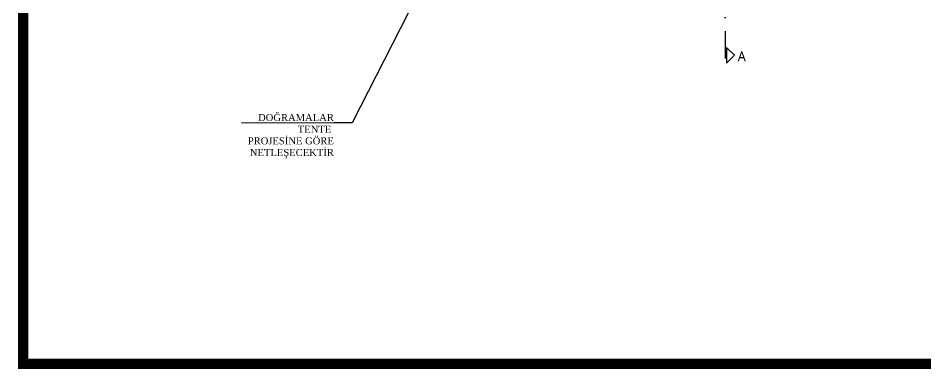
# Model space of a CAD drawing. Header units: millimetres. Extents: x 61675 to 66977, y 9453 to 12371.
# Drawn here: x 61675 to 63361, y 9453 to 10105 of the extents above; entities that cross this region are included whole.
import ezdxf
from ezdxf import colors
from ezdxf.entities.mleader import LeaderData, LeaderLine
from ezdxf.math import Vec2, Vec3

# ---------------------------------------------------------------- set-up
doc = ezdxf.new("R2010")
doc.units = ezdxf.units.MM
doc.header["$LTSCALE"] = 2
doc.linetypes.add('DASHDOTX2', pattern=[50.8, 25.4, -12.7, 0, -12.7])
doc.layers.get('0').update_dxf_attribs({"lineweight": 20})
doc.layers.add('t_fayans', color=7, linetype='Continuous', lineweight=18, true_color=0xffff75)
doc.layers.add('t_kesitçizgisi', color=7, linetype='DASHDOTX2', lineweight=30)
doc.layers.add('t_yazı', color=7, linetype='Continuous', lineweight=25)
doc.styles.add('A Tasarım_genel', font='GOTHIC.TTF', dxfattribs={"width": 0.7, "height": 70})
doc.styles.add('Ölçü50', font='calibri.ttf', dxfattribs={"width": 0.7})

msp = doc.modelspace()

# ---------------------------------------------------------------- linework, layer by layer
at = {"color": 252, "const_width": 18.717}
msp.add_lwpolyline([(61684.583, 9461.991), (61684.583, 12362.029), (66967.568, 12362.029), (66967.568, 9461.991)], close=True, dxfattribs=at)
at = {"layer": 't_kesitçizgisi', "extrusion": (2.38605e-07, 1.7622e-08, 1)}
for p, q in [((62988.069, 11504.108, 0), (62988.069, 10020.623, 0)), ((62990.819, 10050.322), (62990.819, 10020.623))]:
    msp.add_line(p, q, dxfattribs=at)
at = {"layer": 't_kesitçizgisi'}
for p, q in [((62990.819, 10050.322), (63005.668, 10035.473)), ((63005.668, 10035.473), (62990.819, 10020.623))]:
    msp.add_line(p, q, dxfattribs=at)

# ---------------------------------------------------------------- texts
at = {"layer": 't_yazı', "color": 1, "extrusion": (-1.7622e-08, 2.38605e-07, 1), "insert": (63026.334, 10042.586, 0), "char_height": 18, "width": 253.23785, "attachment_point": 3, "text_direction": (1, 0, 0), "style": 'Ölçü50'}
msp.add_mtext('{\\fLucida Sans Unicode|b0|i0|c162|p34;\\W1;A}', dxfattribs=at)

# ---------------------------------------------------------------- leaders
at = {"layer": 't_fayans', "ltscale": 0.1}
ml = msp.add_multileader_mtext('Standard', dxfattribs=at)
ml.set_content('{\\fTimes New Roman|b0|i0|c162|p18;\\W1;DOĞRAMALAR TENTE  PROJESİNE GÖRE NETLEŞECEKTİR}', color=256, style='A Tasarım_genel')
ml.set_leader_properties()
ml.build(insert=Vec2(0, 0))
ml.multileader.update_dxf_attribs({"text_right_attachment_type": 6, "dogleg_length": 27.003, "arrow_head_size": 5})
ctx = ml.context
ctx.base_point, ctx.char_height, ctx.arrow_head_size, ctx.landing_gap_size, ctx.plane_origin, ctx.plane_x_axis, ctx.plane_y_axis = Vec3(62092.378, 9917.992), 13, 5, 0.54, Vec3(62561.355, 10098.907), Vec3(0.99999998, 0.00018109), Vec3(-0.00018109, 0.99999998)
ctx.right_attachment, ctx.text_align_type = 6, 2
notes = []
notes.append((ctx, [(1, (1, 1, 0), (62295.626, 9909.701), (-0.99999998, -0.00018109), 33.635, [(0, [(62488.705, 10289.161)], 0, [])])]))
ctx.mtext.insert, ctx.mtext.text_direction, ctx.mtext.rotation, ctx.mtext.width, ctx.mtext.defined_height, ctx.mtext.alignment, ctx.mtext.flow_direction = Vec3(62261.447, 9926.35), Vec3(0.99999998, 0.00018109), 0.00018109, 170.01286, 90.457, 3, 5
for ctx, leaders in notes:
    for number, flags, end, landing, length, lines in leaders:
        leader = LeaderData()
        leader.index, (leader.has_last_leader_line, leader.has_dogleg_vector, leader.attachment_direction) = number, flags
        leader.last_leader_point, leader.dogleg_vector, leader.dogleg_length = Vec3(end), Vec3(landing), length
        for number, points, colour, breaks in lines:
            line = LeaderLine()
            line.index, line.vertices, line.color, line.breaks = number, Vec3.list(points), colors.encode_raw_color(colour), breaks
            leader.lines.append(line)
        ctx.leaders.append(leader)

doc.saveas('drawing.dxf')
